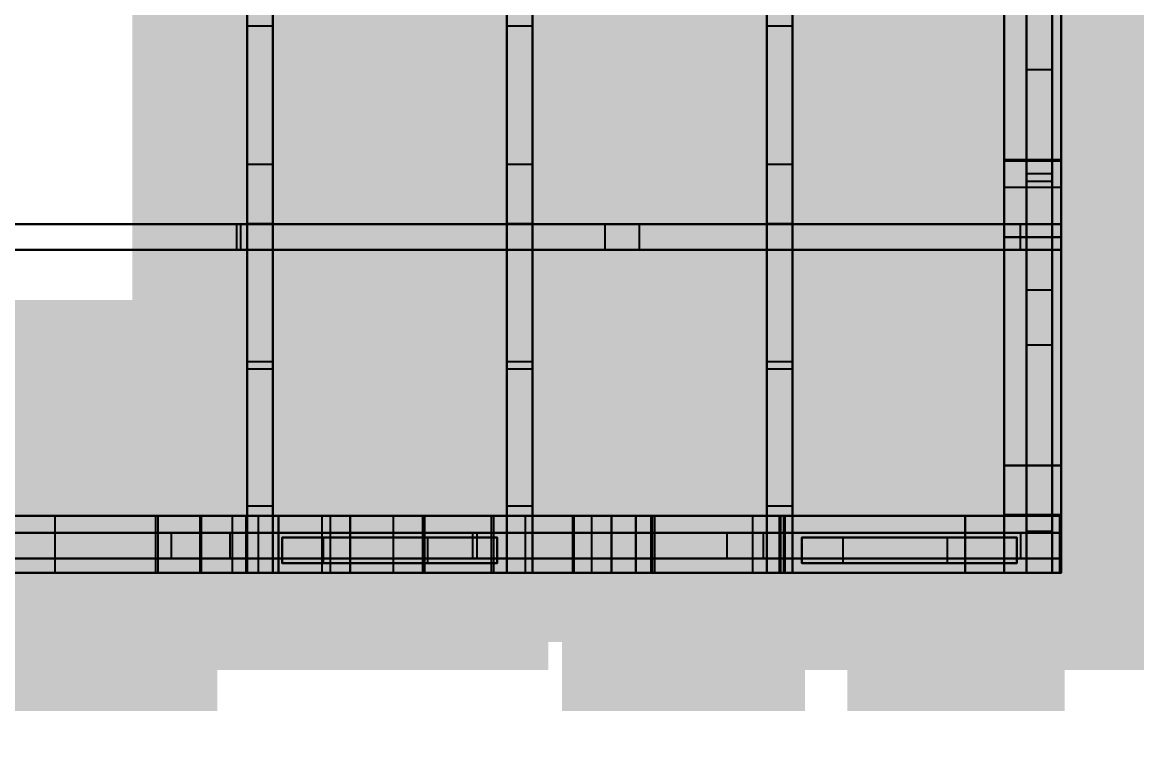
# Model space of a CAD drawing. Header units: inches. Extents: x -252 to 449, y -12 to 800.
# Drawn here: x -64 to 4.7, y -10.2 to 33.9 of the extents above; entities that cross this region are included whole.
import ezdxf

# ---------------------------------------------------------------- set-up
doc = ezdxf.new("R2010")
doc.units = ezdxf.units.IN
doc.header["$MEASUREMENT"] = 0
for name, color, linetype in [('FT2', 8, 'CONTINUOUS'), ('n3', 9, 'CONTINUOUS'), ('RT2', 7, 'CONTINUOUS'), ('W1', 5, 'CONTINUOUS'), ('W2', 5, 'CONTINUOUS')]:
    doc.layers.add(name, color=color, linetype=linetype)

msp = doc.modelspace()

# ---------------------------------------------------------------- linework, layer by layer
at = {"layer": 'FT2'}
for points in [[(-50.13, 65.07, 121.97), (-50.13, 0, 121.97), (-48.55, 0, 121.97), (-48.55, 65.07, 121.97)], [(-50.13, 65.07, 121.97), (-50.13, 65.07, 119.92), (-50.13, 0, 119.92), (-50.13, 0, 121.97)], [(-48.55, 65.07, 108), (-48.55, 0, 108), (-50.13, 0, 108), (-50.13, 65.07, 108)], [(-50.13, 65.07, 108), (-50.13, 0, 108), (-50.13, 0, 110.05), (-50.13, 65.07, 110.05)], [(-48.55, 65.07, 121.97), (-48.55, 0, 121.97), (-48.55, 0, 119.92), (-48.55, 65.07, 119.92)], [(-48.55, 65.07, 108), (-48.55, 65.07, 110.05), (-48.55, 0, 110.05), (-48.55, 0, 108)], [(-34.13, 65.07, 121.97), (-34.13, 0, 121.97), (-32.55, 0, 121.97), (-32.55, 65.07, 121.97)], [(-34.13, 65.07, 121.97), (-34.13, 65.07, 119.92), (-34.13, 0, 119.92), (-34.13, 0, 121.97)], [(-32.55, 65.07, 108), (-32.55, 0, 108), (-34.13, 0, 108), (-34.13, 65.07, 108)], [(-34.13, 65.07, 108), (-34.13, 0, 108), (-34.13, 0, 110.05), (-34.13, 65.07, 110.05)], [(-32.55, 65.07, 121.97), (-32.55, 0, 121.97), (-32.55, 0, 119.92), (-32.55, 65.07, 119.92)], [(-32.55, 65.07, 108), (-32.55, 65.07, 110.05), (-32.55, 0, 110.05), (-32.55, 0, 108)], [(-18.13, 65.07, 121.97), (-18.13, 0, 121.97), (-16.55, 0, 121.97), (-16.55, 65.07, 121.97)], [(-18.13, 65.07, 121.97), (-18.13, 65.07, 119.92), (-18.13, 0, 119.92), (-18.13, 0, 121.97)], [(-16.55, 65.07, 108), (-16.55, 0, 108), (-18.13, 0, 108), (-18.13, 65.07, 108)], [(-18.13, 65.07, 108), (-18.13, 0, 108), (-18.13, 0, 110.05), (-18.13, 65.07, 110.05)], [(-16.55, 65.07, 121.97), (-16.55, 0, 121.97), (-16.55, 0, 119.92), (-16.55, 65.07, 119.92)], [(-16.55, 65.07, 108), (-16.55, 65.07, 110.05), (-16.55, 0, 110.05), (-16.55, 0, 108)], [(-2.13, 65.07, 121.97), (-2.13, 0, 121.97), (-0.55, 0, 121.97), (-0.55, 65.07, 121.97)], [(-2.13, 65.07, 121.97), (-2.13, 65.07, 119.92), (-2.13, 0, 119.92), (-2.13, 0, 121.97)], [(-0.55, 65.07, 108), (-0.55, 0, 108), (-2.13, 0, 108), (-2.13, 65.07, 108)], [(-2.13, 65.07, 108), (-2.13, 0, 108), (-2.13, 0, 110.05), (-2.13, 65.07, 110.05)], [(-0.55, 65.07, 121.97), (-0.55, 0, 121.97), (-0.55, 0, 119.92), (-0.55, 65.07, 119.92)], [(-0.55, 65.07, 108), (-0.55, 65.07, 110.05), (-0.55, 0, 110.05), (-0.55, 0, 108)], [(-2.13, 41.33, 109.05), (-2.13, 39.49, 108.14), (-2.13, 33.11, 121.06), (-2.13, 34.94, 121.97)], [(-0.55, 41.33, 109.05), (-0.55, 34.94, 121.97), (-0.55, 33.11, 121.06), (-0.55, 39.49, 108.14)], [(-50.13, 33.64, 109.28), (-50.13, 25.15, 121.97), (-48.55, 25.15, 121.97), (-48.55, 33.64, 109.28)], [(-50.13, 33.64, 109.28), (-50.13, 31.94, 108.14), (-50.13, 23.45, 120.83), (-50.13, 25.15, 121.97)], [(-48.55, 33.64, 109.28), (-48.55, 25.15, 121.97), (-48.55, 23.45, 120.83), (-48.55, 31.94, 108.14)], [(-34.13, 33.64, 109.28), (-34.13, 25.15, 121.97), (-32.55, 25.15, 121.97), (-32.55, 33.64, 109.28)], [(-34.13, 33.64, 109.28), (-34.13, 31.94, 108.14), (-34.13, 23.45, 120.83), (-34.13, 25.15, 121.97)], [(-32.55, 33.64, 109.28), (-32.55, 25.15, 121.97), (-32.55, 23.45, 120.83), (-32.55, 31.94, 108.14)], [(-18.13, 33.64, 109.28), (-18.13, 25.15, 121.97), (-16.55, 25.15, 121.97), (-16.55, 33.64, 109.28)], [(-18.13, 33.64, 109.28), (-18.13, 31.94, 108.14), (-18.13, 23.45, 120.83), (-18.13, 25.15, 121.97)], [(-16.55, 33.64, 109.28), (-16.55, 25.15, 121.97), (-16.55, 23.45, 120.83), (-16.55, 31.94, 108.14)], [(-2.13, 30.95, 121.97), (-2.13, 32.78, 121.06), (-2.13, 26.41, 108.14), (-2.13, 24.57, 109.04)], [(-0.55, 30.95, 121.97), (-0.55, 24.57, 109.04), (-0.55, 26.41, 108.14), (-0.55, 32.78, 121.06)], [(-2.13, 30.95, 121.97), (-2.13, 24.57, 109.04), (-0.55, 24.57, 109.04), (-0.55, 30.95, 121.97)], [(-2.13, 24.09, 109.07), (-2.13, 17.42, 121.97), (-0.55, 17.42, 121.97), (-0.55, 24.09, 109.07)], [(-2.13, 24.09, 109.07), (-2.13, 22.27, 108.13), (-2.13, 15.6, 121.03), (-2.13, 17.42, 121.97)], [(-0.55, 24.09, 109.07), (-0.55, 17.42, 121.97), (-0.55, 15.6, 121.03), (-0.55, 22.27, 108.13)], [(-50.13, 21.48, 121.97), (-50.13, 23.18, 120.83), (-50.13, 14.71, 108.14), (-50.13, 13.01, 109.28)], [(-48.55, 21.48, 121.97), (-48.55, 13.01, 109.28), (-48.55, 14.71, 108.14), (-48.55, 23.18, 120.83)], [(-34.13, 21.48, 121.97), (-34.13, 23.18, 120.83), (-34.13, 14.71, 108.14), (-34.13, 13.01, 109.28)], [(-32.55, 21.48, 121.97), (-32.55, 13.01, 109.28), (-32.55, 14.71, 108.14), (-32.55, 23.18, 120.83)], [(-18.13, 21.48, 121.97), (-18.13, 23.18, 120.83), (-18.13, 14.71, 108.14), (-18.13, 13.01, 109.28)], [(-16.55, 21.48, 121.97), (-16.55, 13.01, 109.28), (-16.55, 14.71, 108.14), (-16.55, 23.18, 120.83)], [(-50.13, 21.48, 121.97), (-50.13, 13.01, 109.28), (-48.55, 13.01, 109.28), (-48.55, 21.48, 121.97)], [(-34.13, 21.48, 121.97), (-34.13, 13.01, 109.28), (-32.55, 13.01, 109.28), (-32.55, 21.48, 121.97)], [(-18.13, 21.48, 121.97), (-18.13, 13.01, 109.28), (-16.55, 13.01, 109.28), (-16.55, 21.48, 121.97)], [(-2.13, 14.02, 121.97), (-2.13, 15.52, 120.58), (-2.13, 4.07, 108.12), (-2.13, 2.56, 109.51)], [(-0.55, 14.02, 121.97), (-0.55, 2.56, 109.51), (-0.55, 4.07, 108.12), (-0.55, 15.52, 120.58)], [(-2.13, 14.02, 121.97), (-2.13, 2.56, 109.51), (-0.55, 2.56, 109.51), (-0.55, 14.02, 121.97)], [(-50.13, 12.53, 109.27), (-50.13, 4.12, 121.97), (-48.55, 4.12, 121.97), (-48.55, 12.53, 109.27)], [(-50.13, 12.53, 109.27), (-50.13, 10.82, 108.14), (-50.13, 2.41, 120.84), (-50.13, 4.12, 121.97)], [(-48.55, 12.53, 109.27), (-48.55, 4.12, 121.97), (-48.55, 2.41, 120.84), (-48.55, 10.82, 108.14)], [(-34.13, 12.53, 109.27), (-34.13, 4.12, 121.97), (-32.55, 4.12, 121.97), (-32.55, 12.53, 109.27)], [(-34.13, 12.53, 109.27), (-34.13, 10.82, 108.14), (-34.13, 2.41, 120.84), (-34.13, 4.12, 121.97)], [(-32.55, 12.53, 109.27), (-32.55, 4.12, 121.97), (-32.55, 2.41, 120.84), (-32.55, 10.82, 108.14)], [(-18.13, 12.53, 109.27), (-18.13, 4.12, 121.97), (-16.55, 4.12, 121.97), (-16.55, 12.53, 109.27)], [(-18.13, 12.53, 109.27), (-18.13, 10.82, 108.14), (-18.13, 2.41, 120.84), (-18.13, 4.12, 121.97)], [(-16.55, 12.53, 109.27), (-16.55, 4.12, 121.97), (-16.55, 2.41, 120.84), (-16.55, 10.82, 108.14)], [(-34.72, 2.17, 121.97), (-47.96, 2.17, 121.97), (-47.96, 0.59, 121.97), (-34.72, 0.59, 121.97)], [(-34.72, 2.17, 121.97), (-34.72, 2.17, 119.92), (-47.96, 2.17, 119.92), (-47.96, 2.17, 121.97)], [(-34.72, 0.59, 108), (-47.96, 0.59, 108), (-47.96, 2.17, 108), (-34.72, 2.17, 108)], [(-34.72, 2.17, 108), (-47.96, 2.17, 108), (-47.96, 2.17, 110.05), (-34.72, 2.17, 110.05)], [(-47.96, 0.59, 108.04), (-47.96, 0.59, 121.93), (-47.96, 2.17, 121.93), (-47.96, 2.17, 108.04)], [(-47.96, 2.17, 108.04), (-47.96, 2.17, 121.93), (-45.91, 2.17, 121.93), (-45.91, 2.17, 108.04)], [(-38.99, 2.17, 121.97), (-45.44, 2.17, 109.06), (-45.44, 0.59, 109.06), (-38.99, 0.59, 121.97)], [(-38.99, 2.17, 121.97), (-37.16, 2.17, 121.05), (-43.61, 2.17, 108.14), (-45.44, 2.17, 109.06)], [(-34.72, 2.17, 108.04), (-36.76, 2.17, 108.04), (-36.76, 2.17, 121.93), (-34.72, 2.17, 121.93)], [(-34.72, 2.17, 108.04), (-34.72, 2.17, 121.93), (-34.72, 0.59, 121.93), (-34.72, 0.59, 108.04)], [(-2.72, 2.17, 121.97), (-15.96, 2.17, 121.97), (-15.96, 0.59, 121.97), (-2.72, 0.59, 121.97)], [(-2.72, 2.17, 121.97), (-2.72, 2.17, 119.92), (-15.96, 2.17, 119.92), (-15.96, 2.17, 121.97)], [(-2.72, 0.59, 108), (-15.96, 0.59, 108), (-15.96, 2.17, 108), (-2.72, 2.17, 108)], [(-2.72, 2.17, 108), (-15.96, 2.17, 108), (-15.96, 2.17, 110.05), (-2.72, 2.17, 110.05)], [(-15.96, 0.59, 108.04), (-15.96, 0.59, 121.93), (-15.96, 2.17, 121.93), (-15.96, 2.17, 108.04)], [(-15.96, 2.17, 108.04), (-15.96, 2.17, 121.93), (-13.91, 2.17, 121.93), (-13.91, 2.17, 108.04)], [(-6.99, 2.17, 121.97), (-13.44, 2.17, 109.06), (-13.44, 0.59, 109.06), (-6.99, 0.59, 121.97)], [(-6.99, 2.17, 121.97), (-5.16, 2.17, 121.05), (-11.61, 2.17, 108.14), (-13.44, 2.17, 109.06)], [(-2.72, 2.17, 108.04), (-4.76, 2.17, 108.04), (-4.76, 2.17, 121.93), (-2.72, 2.17, 121.93)], [(-2.72, 2.17, 108.04), (-2.72, 2.17, 121.93), (-2.72, 0.59, 121.93), (-2.72, 0.59, 108.04)], [(-50.13, 0, 108.04), (-50.13, 0, 121.93), (-50.13, 2.05, 121.93), (-50.13, 2.05, 108.04)], [(-48.55, 0, 108.04), (-48.55, 2.05, 108.04), (-48.55, 2.05, 121.93), (-48.55, 0, 121.93)], [(-34.13, 0, 108.04), (-34.13, 0, 121.93), (-34.13, 2.05, 121.93), (-34.13, 2.05, 108.04)], [(-32.55, 0, 108.04), (-32.55, 2.05, 108.04), (-32.55, 2.05, 121.93), (-32.55, 0, 121.93)], [(-18.13, 0, 108.04), (-18.13, 0, 121.93), (-18.13, 2.05, 121.93), (-18.13, 2.05, 108.04)], [(-16.55, 0, 108.04), (-16.55, 2.05, 108.04), (-16.55, 2.05, 121.93), (-16.55, 0, 121.93)], [(-2.13, 0, 108.04), (-2.13, 0, 121.93), (-2.13, 2.05, 121.93), (-2.13, 2.05, 108.04)], [(-0.55, 0, 108.04), (-0.55, 2.05, 108.04), (-0.55, 2.05, 121.93), (-0.55, 0, 121.93)], [(-48.55, 0, 108.04), (-48.55, 0, 121.93), (-50.13, 0, 121.93), (-50.13, 0, 108.04)], [(-34.72, 0.59, 121.97), (-47.96, 0.59, 121.97), (-47.96, 0.59, 119.92), (-34.72, 0.59, 119.92)], [(-34.72, 0.59, 108), (-34.72, 0.59, 110.05), (-47.96, 0.59, 110.05), (-47.96, 0.59, 108)], [(-47.96, 0.59, 108.04), (-45.91, 0.59, 108.04), (-45.91, 0.59, 121.93), (-47.96, 0.59, 121.93)], [(-38.99, 0.59, 121.97), (-45.44, 0.59, 109.06), (-43.61, 0.59, 108.14), (-37.16, 0.59, 121.05)], [(-34.72, 0.59, 108.04), (-34.72, 0.59, 121.93), (-36.76, 0.59, 121.93), (-36.76, 0.59, 108.04)], [(-32.55, 0, 108.04), (-32.55, 0, 121.93), (-34.13, 0, 121.93), (-34.13, 0, 108.04)], [(-16.55, 0, 108.04), (-16.55, 0, 121.93), (-18.13, 0, 121.93), (-18.13, 0, 108.04)], [(-2.72, 0.59, 121.97), (-15.96, 0.59, 121.97), (-15.96, 0.59, 119.92), (-2.72, 0.59, 119.92)], [(-2.72, 0.59, 108), (-2.72, 0.59, 110.05), (-15.96, 0.59, 110.05), (-15.96, 0.59, 108)], [(-15.96, 0.59, 108.04), (-13.91, 0.59, 108.04), (-13.91, 0.59, 121.93), (-15.96, 0.59, 121.93)], [(-6.99, 0.59, 121.97), (-13.44, 0.59, 109.06), (-11.61, 0.59, 108.14), (-5.16, 0.59, 121.05)], [(-2.72, 0.59, 108.04), (-2.72, 0.59, 121.93), (-4.76, 0.59, 121.93), (-4.76, 0.59, 108.04)], [(-0.55, 0, 108.04), (-0.55, 0, 121.93), (-2.13, 0, 121.93), (-2.13, 0, 108.04)]]:
    msp.add_3dface(points, dxfattribs=at)
at = {"layer": 'n3'}
for points in [[(-252.01, 3.5, 102.09), (0, 3.5, 102.09), (0, 0, 102.09), (-252.01, 0, 102.09)], [(-252.01, 3.5, 103.54), (0, 3.5, 103.54), (0, 3.5, 102.09), (-252.01, 3.5, 102.09)], [(0, 3.5, 107.99), (-252.01, 3.5, 107.99), (-252.01, 0, 107.99), (0, 0, 107.99)], [(0, 3.5, 106.54), (-252.01, 3.5, 106.54), (-252.01, 3.5, 107.99), (0, 3.5, 107.99)], [(-5.91, 3.5), (-0.08, 3.5), (-0.08, 0), (-5.91, 0)], [(-5.91, 3.5, 1.46), (-0.08, 3.5, 1.46), (-0.08, 3.5), (-5.91, 3.5)], [(-0.08, 3.5, 102.09), (-5.91, 3.5, 102.09), (-5.91, 0, 102.09), (-0.08, 0, 102.09)], [(-0.08, 3.5, 100.63), (-5.91, 3.5, 100.63), (-5.91, 3.5, 102.09), (-0.08, 3.5, 102.09)], [(-5.91, 3.5, 102.09), (-5.91, 3.5), (-5.91, 0), (-5.91, 0, 102.09)], [(-4.45, 3.5, 102.09), (-4.45, 3.5), (-5.91, 3.5), (-5.91, 3.5, 102.09)], [(-1.54, 3.5), (-1.54, 3.5, 102.09), (-0.08, 3.5, 102.09), (-0.08, 3.5)], [(-1.46, 3.5, 102.09), (-1.46, 3.5, 107.99), (0, 3.5, 107.99), (0, 3.5, 102.09)], [(-0.08, 3.5), (-0.08, 3.5, 102.09), (-0.08, 0, 102.09), (-0.08, 0)], [(0, 3.5, 102.09), (0, 3.5, 107.99), (0, 0, 107.99), (0, 0, 102.09)], [(0, 0, 103.54), (-252.01, 0, 103.54), (-252.01, 0, 102.09), (0, 0, 102.09)], [(-252.01, 0, 106.54), (0, 0, 106.54), (0, 0, 107.99), (-252.01, 0, 107.99)], [(-0.08, 0, 1.46), (-5.91, 0, 1.46), (-5.91, 0), (-0.08, 0)], [(-5.91, 0, 100.63), (-0.08, 0, 100.63), (-0.08, 0, 102.09), (-5.91, 0, 102.09)], [(-4.45, 0), (-4.45, 0, 102.09), (-5.91, 0, 102.09), (-5.91, 0)], [(-1.54, 0, 102.09), (-1.54, 0), (-0.08, 0), (-0.08, 0, 102.09)], [(-1.46, 0, 107.99), (-1.46, 0, 102.09), (0, 0, 102.09), (0, 0, 107.99)]]:
    msp.add_3dface(points, dxfattribs=at)
at = {"layer": 'RT2'}
for points in [[(0, 19.87, 229.96), (-252, 19.87, 229.96), (-252, 21.45, 229.96), (0, 21.45, 229.96)], [(0, 21.45, 229.96), (-252, 21.45, 229.96), (-252, 21.45, 232.01), (0, 21.45, 232.01)], [(0, 21.45, 234.96), (-1.17, 21.45, 233.28), (-127.17, 21.45, 321.51), (-126, 21.45, 323.19)], [(0, 21.45, 234.96), (-126, 21.45, 323.19), (-126, 19.87, 323.19), (0, 19.87, 234.96)], [(-50.75, 21.45, 230.73), (-52.65, 21.45, 229.97), (-74.92, 21.45, 285.33), (-73.02, 21.45, 286.09)], [(-50.75, 21.45, 230.73), (-73.02, 21.45, 286.09), (-73.02, 19.87, 286.09), (-50.75, 19.87, 230.73)], [(-28.07, 21.45, 254.61), (-50.54, 21.45, 231.39), (-50.54, 19.87, 231.39), (-28.07, 19.87, 254.61)], [(-28.07, 21.45, 254.61), (-26.59, 21.45, 253.19), (-49.07, 21.45, 229.96), (-50.54, 21.45, 231.39)], [(-2.5, 21.45, 231.46), (-3.89, 21.45, 229.96), (-27.38, 21.45, 251.66), (-25.99, 21.45, 253.16)], [(-2.5, 21.45, 231.46), (-25.99, 21.45, 253.16), (-25.99, 19.87, 253.16), (-2.5, 19.87, 231.46)], [(0, 21.45, 230), (-2.05, 21.45, 230), (-2.05, 21.45, 234.96), (0, 21.45, 234.96)], [(0, 21.45, 230), (0, 21.45, 234.96), (0, 19.87, 234.96), (0, 19.87, 230)], [(0, 19.87, 229.96), (0, 19.87, 232.01), (-252, 19.87, 232.01), (-252, 19.87, 229.96)], [(0, 19.87, 234.96), (-126, 19.87, 323.19), (-127.17, 19.87, 321.51), (-1.17, 19.87, 233.28)], [(-50.75, 19.87, 230.73), (-73.02, 19.87, 286.09), (-74.92, 19.87, 285.33), (-52.65, 19.87, 229.97)], [(-28.07, 19.87, 254.61), (-50.54, 19.87, 231.39), (-49.07, 19.87, 229.96), (-26.59, 19.87, 253.19)], [(-2.5, 19.87, 231.46), (-25.99, 19.87, 253.16), (-27.38, 19.87, 251.66), (-3.89, 19.87, 229.96)], [(0, 19.87, 230), (0, 19.87, 234.96), (-2.05, 19.87, 234.96), (-2.05, 19.87, 230)], [(0, 0.89, 229.96), (-252, 0.89, 229.96), (-252, 2.46, 229.96), (0, 2.46, 229.96)], [(0, 2.46, 229.96), (-252, 2.46, 229.96), (-252, 2.46, 232.01), (0, 2.46, 232.01)], [(0, 2.46, 234.96), (-1.17, 2.46, 233.28), (-127.17, 2.46, 321.51), (-126, 2.46, 323.19)], [(0, 2.46, 234.96), (-126, 2.46, 323.19), (-126, 0.89, 323.19), (0, 0.89, 234.96)], [(-54.79, 2.46, 272.72), (-70.95, 2.46, 230.7), (-70.95, 0.89, 230.7), (-54.79, 0.89, 272.72)], [(-54.79, 2.46, 272.72), (-52.88, 2.46, 271.98), (-69.04, 2.46, 229.96), (-70.95, 2.46, 230.7)], [(-36.23, 2.46, 230.69), (-38.15, 2.46, 229.97), (-53.1, 2.46, 270.08), (-51.18, 2.46, 270.8)], [(-36.23, 2.46, 230.69), (-51.18, 2.46, 270.8), (-51.18, 0.89, 270.8), (-36.23, 0.89, 230.69)], [(-20.57, 2.46, 249.36), (-35.99, 2.46, 231.29), (-35.99, 0.89, 231.29), (-20.57, 0.89, 249.36)], [(-20.57, 2.46, 249.36), (-19.01, 2.46, 248.03), (-34.43, 2.46, 229.96), (-35.99, 2.46, 231.29)], [(-2.49, 2.46, 231.38), (-3.97, 2.46, 229.96), (-19.81, 2.46, 246.38), (-18.34, 2.46, 247.8)], [(-2.49, 2.46, 231.38), (-18.34, 2.46, 247.8), (-18.34, 0.89, 247.8), (-2.49, 0.89, 231.38)], [(0, 2.46, 230), (-2.05, 2.46, 230), (-2.05, 2.46, 234.96), (0, 2.46, 234.96)], [(0, 2.46, 230), (0, 2.46, 234.96), (0, 0.89, 234.96), (0, 0.89, 230)], [(0, 0.89, 229.96), (0, 0.89, 232.01), (-252, 0.89, 232.01), (-252, 0.89, 229.96)], [(0, 0.89, 234.96), (-126, 0.89, 323.19), (-127.17, 0.89, 321.51), (-1.17, 0.89, 233.28)], [(-54.79, 0.89, 272.72), (-70.95, 0.89, 230.7), (-69.04, 0.89, 229.96), (-52.88, 0.89, 271.98)], [(-36.23, 0.89, 230.69), (-51.18, 0.89, 270.8), (-53.1, 0.89, 270.08), (-38.15, 0.89, 229.97)], [(-20.57, 0.89, 249.36), (-35.99, 0.89, 231.29), (-34.43, 0.89, 229.96), (-19.01, 0.89, 248.03)], [(-2.49, 0.89, 231.38), (-18.34, 0.89, 247.8), (-19.81, 0.89, 246.38), (-3.97, 0.89, 229.96)], [(0, 0.89, 230), (0, 0.89, 234.96), (-2.05, 0.89, 234.96), (-2.05, 0.89, 230)]]:
    msp.add_3dface(points, dxfattribs=at)
at = {"layer": 'W1'}
for points in [[(0, 69.03), (0, 3.58), (-3.5, 3.58), (-3.5, 69.03)], [(-3.5, 3.58, 1.46), (-3.5, 69.03, 1.46), (-3.5, 69.03), (-3.5, 3.58)], [(0, 3.58, 108), (0, 69.03, 108), (-3.5, 69.03, 108), (-3.5, 3.58, 108)], [(-3.5, 69.03, 106.54), (-3.5, 3.58, 106.54), (-3.5, 3.58, 108), (-3.5, 69.03, 108)], [(0, 69.03, 1.46), (0, 3.58, 1.46), (0, 3.58), (0, 69.03)], [(0, 3.58, 106.54), (0, 69.03, 106.54), (0, 69.03, 108), (0, 3.58, 108)], [(0, 25.42, 48.74), (0, 47.19, 48.74), (-3.5, 47.19, 48.74), (-3.5, 25.42, 48.74)], [(-3.5, 47.19, 47.28), (-3.5, 25.42, 47.28), (-3.5, 25.42, 48.74), (-3.5, 47.19, 48.74)], [(0, 25.42, 96.81), (0, 47.19, 96.81), (-3.5, 47.19, 96.81), (-3.5, 25.42, 96.81)], [(-3.5, 47.19, 95.35), (-3.5, 25.42, 95.35), (-3.5, 25.42, 96.81), (-3.5, 47.19, 96.81)], [(0, 25.42, 47.28), (0, 47.19, 47.28), (0, 47.19, 48.74), (0, 25.42, 48.74)], [(0, 25.42, 95.35), (0, 47.19, 95.35), (0, 47.19, 96.81), (0, 25.42, 96.81)], [(-3.5, 26.87, 108), (-3.5, 26.87), (-3.5, 25.42), (-3.5, 25.42, 108)], [(0, 26.87), (0, 26.87, 108), (0, 25.42, 108), (0, 25.42)], [(0, 25.42), (0, 25.42, 108), (-3.5, 25.42, 108), (-3.5, 25.42)], [(0, 25.35, 108), (0, 25.35), (-3.5, 25.35), (-3.5, 25.35, 108)], [(-3.5, 23.9), (-3.5, 23.9, 108), (-3.5, 25.35, 108), (-3.5, 25.35)], [(0, 3.58, 48.74), (0, 25.35, 48.74), (-3.5, 25.35, 48.74), (-3.5, 3.58, 48.74)], [(-3.5, 25.35, 47.28), (-3.5, 3.58, 47.28), (-3.5, 3.58, 48.74), (-3.5, 25.35, 48.74)], [(0, 25.35, 48.8), (0, 3.58, 48.8), (-3.5, 3.58, 48.8), (-3.5, 25.35, 48.8)], [(-3.5, 3.58, 50.26), (-3.5, 25.35, 50.26), (-3.5, 25.35, 48.8), (-3.5, 3.58, 48.8)], [(0, 3.58, 96.81), (0, 25.35, 96.81), (-3.5, 25.35, 96.81), (-3.5, 3.58, 96.81)], [(-3.5, 25.35, 95.35), (-3.5, 3.58, 95.35), (-3.5, 3.58, 96.81), (-3.5, 25.35, 96.81)], [(0, 25.35, 96.87), (0, 3.58, 96.87), (-3.5, 3.58, 96.87), (-3.5, 25.35, 96.87)], [(-3.5, 3.58, 98.33), (-3.5, 25.35, 98.33), (-3.5, 25.35, 96.87), (-3.5, 3.58, 96.87)], [(0, 3.58, 72.36), (0, 25.35, 72.36), (-3.5, 25.35, 72.36), (-3.5, 3.58, 72.36)], [(-3.5, 25.35, 70.91), (-3.5, 3.58, 70.91), (-3.5, 3.58, 72.36), (-3.5, 25.35, 72.36)], [(0, 3.58, 25.12), (0, 25.35, 25.12), (-3.5, 25.35, 25.12), (-3.5, 3.58, 25.12)], [(-3.5, 25.35, 23.66), (-3.5, 3.58, 23.66), (-3.5, 3.58, 25.12), (-3.5, 25.35, 25.12)], [(0, 6.61, 96.81), (0, 25.35, 73.25), (-3.5, 25.35, 73.25), (-3.5, 6.61, 96.81)], [(-3.5, 24.21, 72.34), (-3.5, 5.47, 95.9), (-3.5, 6.61, 96.81), (-3.5, 25.35, 73.25)], [(0, 6.61, 48.74), (0, 25.35, 26.02), (-3.5, 25.35, 26.02), (-3.5, 6.61, 48.74)], [(-3.5, 24.23, 25.1), (-3.5, 5.49, 47.81), (-3.5, 6.61, 48.74), (-3.5, 25.35, 26.02)], [(0, 23.9, 108), (0, 23.9), (0, 25.35), (0, 25.35, 108)], [(0, 3.58, 47.28), (0, 25.35, 47.28), (0, 25.35, 48.74), (0, 3.58, 48.74)], [(0, 25.35, 50.26), (0, 3.58, 50.26), (0, 3.58, 48.8), (0, 25.35, 48.8)], [(0, 3.58, 95.35), (0, 25.35, 95.35), (0, 25.35, 96.81), (0, 3.58, 96.81)], [(0, 25.35, 98.33), (0, 3.58, 98.33), (0, 3.58, 96.87), (0, 25.35, 96.87)], [(0, 3.58, 70.91), (0, 25.35, 70.91), (0, 25.35, 72.36), (0, 3.58, 72.36)], [(0, 3.58, 23.66), (0, 25.35, 23.66), (0, 25.35, 25.12), (0, 3.58, 25.12)], [(0, 5.47, 95.9), (0, 24.21, 72.34), (0, 25.35, 73.25), (0, 6.61, 96.81)], [(0, 5.49, 47.81), (0, 24.23, 25.1), (0, 25.35, 26.02), (0, 6.61, 48.74)], [(0, 23.74, 108), (0, 6.61, 96.87), (-3.5, 6.61, 96.87), (-3.5, 23.74, 108)], [(-3.5, 5.82, 98.1), (-3.5, 22.94, 109.22), (-3.5, 23.74, 108), (-3.5, 6.61, 96.87)], [(0, 23.74, 72.36), (0, 6.61, 48.8), (-3.5, 6.61, 48.8), (-3.5, 23.74, 72.36)], [(-3.5, 5.43, 49.66), (-3.5, 22.56, 73.22), (-3.5, 23.74, 72.36), (-3.5, 6.61, 48.8)], [(0, 23.74, 25.12), (0, 6.61), (-3.5, 6.61), (-3.5, 23.74, 25.12)], [(-3.5, 5.41, 0.82), (-3.5, 22.53, 25.94), (-3.5, 23.74, 25.12), (-3.5, 6.61)], [(0, 22.94, 109.22), (0, 5.82, 98.1), (0, 6.61, 96.87), (0, 23.74, 108)], [(0, 22.56, 73.22), (0, 5.43, 49.66), (0, 6.61, 48.8), (0, 23.74, 72.36)], [(0, 22.53, 25.94), (0, 5.41, 0.82), (0, 6.61), (0, 23.74, 25.12)], [(-3.5, 5.04, 108), (-3.5, 5.04), (-3.5, 3.58), (-3.5, 3.58, 108)], [(0, 5.04), (0, 5.04, 108), (0, 3.58, 108), (0, 3.58)], [(-226.77, 3.5), (-25.24, 3.5), (-25.24, 0), (-226.77, 0)], [(-226.77, 3.5, 1.46), (-25.24, 3.5, 1.46), (-25.24, 3.5), (-226.77, 3.5)], [(-25.24, 3.5, 102.09), (-226.77, 3.5, 102.09), (-226.77, 0, 102.09), (-25.24, 0, 102.09)], [(-25.24, 3.5, 100.63), (-226.77, 3.5, 100.63), (-226.77, 3.5, 102.09), (-25.24, 3.5, 102.09)], [(-222.01, 3.5, 84), (-30.01, 3.5, 84), (-30.01, 0, 84), (-222.01, 0, 84)], [(-222.01, 3.5, 85.46), (-30.01, 3.5, 85.46), (-30.01, 3.5, 84), (-222.01, 3.5, 84)], [(-30.07, 3.5, 95.81), (-221.94, 3.5, 95.81), (-221.94, 0, 95.81), (-30.07, 0, 95.81)], [(-30.07, 3.5, 94.35), (-221.94, 3.5, 94.35), (-221.94, 3.5, 95.81), (-30.07, 3.5, 95.81)], [(-221.94, 3.5, 95.87), (-30.07, 3.5, 95.87), (-30.07, 0, 95.87), (-221.94, 0, 95.87)], [(-221.94, 3.5, 97.33), (-30.07, 3.5, 97.33), (-30.07, 3.5, 95.87), (-221.94, 3.5, 95.87)], [(-63.18, 3.5, 102.09), (-63.18, 3.5, 95.87), (-64.64, 3.5, 95.87), (-64.64, 3.5, 102.09)], [(-57.04, 3.5, 83.32), (-63.25, 3.5, 95.13), (-61.96, 3.5, 95.81), (-55.75, 3.5, 84)], [(-55.75, 3.5, 84), (-61.96, 3.5, 95.81), (-61.96, 0, 95.81), (-55.75, 0, 84)], [(-49.42, 3.5, 95.81), (-55.63, 3.5, 84), (-55.63, 0, 84), (-49.42, 0, 95.81)], [(-48.13, 3.5, 95.13), (-54.34, 3.5, 83.32), (-55.63, 3.5, 84), (-49.42, 3.5, 95.81)], [(-48.2, 3.5, 102.09), (-48.2, 3.5, 95.87), (-48.2, 0, 95.87), (-48.2, 0, 102.09)], [(-46.75, 3.5, 102.09), (-46.75, 3.5, 95.87), (-48.2, 3.5, 95.87), (-48.2, 3.5, 102.09)], [(-40.6, 3.5, 83.32), (-46.81, 3.5, 95.13), (-45.52, 3.5, 95.81), (-39.31, 3.5, 84)], [(-39.31, 3.5, 84), (-45.52, 3.5, 95.81), (-45.52, 0, 95.81), (-39.31, 0, 84)], [(-32.98, 3.5, 95.81), (-39.2, 3.5, 84), (-39.2, 0, 84), (-32.98, 0, 95.81)], [(-31.69, 3.5, 95.13), (-37.91, 3.5, 83.32), (-39.2, 3.5, 84), (-32.98, 3.5, 95.81)], [(-31.53, 3.5, 84), (-31.53, 3.5, 102.09), (-30.07, 3.5, 102.09), (-30.07, 3.5, 84)], [(-30.07, 3.5, 84), (-30.07, 3.5, 102.09), (-30.07, 0, 102.09), (-30.07, 0, 84)], [(-30.01, 3.5, 102.09), (-30.01, 3.5), (-30.01, 0), (-30.01, 0, 102.09)], [(-28.55, 3.5, 102.09), (-28.55, 3.5), (-30.01, 3.5), (-30.01, 3.5, 102.09)], [(-25.24, 3.5, 48.74), (-30.01, 3.5, 48.74), (-30.01, 0, 48.74), (-25.24, 0, 48.74)], [(-25.24, 3.5, 47.28), (-30.01, 3.5, 47.28), (-30.01, 3.5, 48.74), (-25.24, 3.5, 48.74)], [(-30.01, 3.5, 84), (-25.24, 3.5, 84), (-25.24, 0, 84), (-30.01, 0, 84)], [(-30.01, 3.5, 85.46), (-25.24, 3.5, 85.46), (-25.24, 3.5, 84), (-30.01, 3.5, 84)], [(-26.7, 3.5), (-26.7, 3.5, 102.09), (-25.24, 3.5, 102.09), (-25.24, 3.5)], [(-25.24, 3.5), (-25.24, 3.5, 102.09), (-25.24, 0, 102.09), (-25.24, 0)], [(-25.18, 3.5), (-5.91, 3.5), (-5.91, 0), (-25.18, 0)], [(-25.18, 3.5, 1.46), (-5.91, 3.5, 1.46), (-5.91, 3.5), (-25.18, 3.5)], [(-5.91, 3.5, 102.09), (-25.18, 3.5, 102.09), (-25.18, 0, 102.09), (-5.91, 0, 102.09)], [(-5.91, 3.5, 100.63), (-25.18, 3.5, 100.63), (-25.18, 3.5, 102.09), (-5.91, 3.5, 102.09)], [(-25.18, 3.5, 102.09), (-25.18, 3.5), (-25.18, 0), (-25.18, 0, 102.09)], [(-23.72, 3.5, 102.09), (-23.72, 3.5), (-25.18, 3.5), (-25.18, 3.5, 102.09)], [(-17.34, 3.5, 48.74), (-25.18, 3.5, 48.74), (-25.18, 0, 48.74), (-17.34, 0, 48.74)], [(-17.34, 3.5, 47.28), (-25.18, 3.5, 47.28), (-25.18, 3.5, 48.74), (-17.34, 3.5, 48.74)], [(-18.8, 3.5), (-18.8, 3.5, 102.09), (-17.34, 3.5, 102.09), (-17.34, 3.5)], [(-17.34, 3.5), (-17.34, 3.5, 102.09), (-17.34, 0, 102.09), (-17.34, 0)], [(-17.28, 3.5, 102.09), (-17.28, 3.5), (-17.28, 0), (-17.28, 0, 102.09)], [(-15.82, 3.5, 102.09), (-15.82, 3.5), (-17.28, 3.5), (-17.28, 3.5, 102.09)], [(-5.91, 3.5, 48.74), (-17.28, 3.5, 48.74), (-17.28, 0, 48.74), (-5.91, 0, 48.74)], [(-5.91, 3.5, 47.28), (-17.28, 3.5, 47.28), (-17.28, 3.5, 48.74), (-5.91, 3.5, 48.74)], [(-7.36, 3.5), (-7.36, 3.5, 102.09), (-5.91, 3.5, 102.09), (-5.91, 3.5)], [(-5.91, 3.5), (-5.91, 3.5, 102.09), (-5.91, 0, 102.09), (-5.91, 0)], [(0, 3.58), (0, 3.58, 108), (-3.5, 3.58, 108), (-3.5, 3.58)], [(-25.24, 0, 1.46), (-226.77, 0, 1.46), (-226.77, 0), (-25.24, 0)], [(-226.77, 0, 100.63), (-25.24, 0, 100.63), (-25.24, 0, 102.09), (-226.77, 0, 102.09)], [(-30.01, 0, 85.46), (-222.01, 0, 85.46), (-222.01, 0, 84), (-30.01, 0, 84)], [(-221.94, 0, 94.35), (-30.07, 0, 94.35), (-30.07, 0, 95.81), (-221.94, 0, 95.81)], [(-30.07, 0, 97.33), (-221.94, 0, 97.33), (-221.94, 0, 95.87), (-30.07, 0, 95.87)], [(-63.18, 0, 95.87), (-63.18, 0, 102.09), (-64.64, 0, 102.09), (-64.64, 0, 95.87)], [(-63.25, 0, 95.13), (-57.04, 0, 83.32), (-55.75, 0, 84), (-61.96, 0, 95.81)], [(-54.34, 0, 83.32), (-48.13, 0, 95.13), (-49.42, 0, 95.81), (-55.63, 0, 84)], [(-46.75, 0, 95.87), (-46.75, 0, 102.09), (-48.2, 0, 102.09), (-48.2, 0, 95.87)], [(-46.81, 0, 95.13), (-40.6, 0, 83.32), (-39.31, 0, 84), (-45.52, 0, 95.81)], [(-37.91, 0, 83.32), (-31.69, 0, 95.13), (-32.98, 0, 95.81), (-39.2, 0, 84)], [(-31.53, 0, 102.09), (-31.53, 0, 84), (-30.07, 0, 84), (-30.07, 0, 102.09)], [(-28.55, 0), (-28.55, 0, 102.09), (-30.01, 0, 102.09), (-30.01, 0)], [(-30.01, 0, 47.28), (-25.24, 0, 47.28), (-25.24, 0, 48.74), (-30.01, 0, 48.74)], [(-25.24, 0, 85.46), (-30.01, 0, 85.46), (-30.01, 0, 84), (-25.24, 0, 84)], [(-26.7, 0, 102.09), (-26.7, 0), (-25.24, 0), (-25.24, 0, 102.09)], [(-5.91, 0, 1.46), (-25.18, 0, 1.46), (-25.18, 0), (-5.91, 0)], [(-25.18, 0, 100.63), (-5.91, 0, 100.63), (-5.91, 0, 102.09), (-25.18, 0, 102.09)], [(-23.72, 0), (-23.72, 0, 102.09), (-25.18, 0, 102.09), (-25.18, 0)], [(-25.18, 0, 47.28), (-17.34, 0, 47.28), (-17.34, 0, 48.74), (-25.18, 0, 48.74)], [(-18.8, 0, 102.09), (-18.8, 0), (-17.34, 0), (-17.34, 0, 102.09)], [(-15.82, 0), (-15.82, 0, 102.09), (-17.28, 0, 102.09), (-17.28, 0)], [(-17.28, 0, 47.28), (-5.91, 0, 47.28), (-5.91, 0, 48.74), (-17.28, 0, 48.74)], [(-7.36, 0, 102.09), (-7.36, 0), (-5.91, 0), (-5.91, 0, 102.09)]]:
    msp.add_3dface(points, dxfattribs=at)
at = {"layer": 'W2'}
for points in [[(0, 84.66, 121.97), (0, 3.54, 121.97), (-3.5, 3.54, 121.97), (-3.5, 84.66, 121.97)], [(-3.5, 3.54, 123.43), (-3.5, 84.66, 123.43), (-3.5, 84.66, 121.97), (-3.5, 3.54, 121.97)], [(0, 3.54, 229.97), (0, 84.66, 229.97), (-3.5, 84.66, 229.97), (-3.5, 3.54, 229.97)], [(-3.5, 84.66, 228.51), (-3.5, 3.54, 228.51), (-3.5, 3.54, 229.97), (-3.5, 84.66, 229.97)], [(0, 84.66, 123.43), (0, 3.54, 123.43), (0, 3.54, 121.97), (0, 84.66, 121.97)], [(0, 3.54, 228.51), (0, 84.66, 228.51), (0, 84.66, 229.97), (0, 3.54, 229.97)], [(0, 3.54, 229.97), (0, 84.66, 121.97), (0, 83.18, 121.97), (0, 2.06, 229.97)], [(0, 84.66, 229.97), (0, 3.54, 121.97), (0, 2.06, 121.97), (0, 83.18, 229.97)], [(0, 20.66, 170.72), (0, 36.66, 170.72), (-3.5, 36.66, 170.72), (-3.5, 20.66, 170.72)], [(-3.5, 36.66, 169.26), (-3.5, 20.66, 169.26), (-3.5, 20.66, 170.72), (-3.5, 36.66, 170.72)], [(0, 20.66, 218.75), (0, 36.66, 218.75), (-3.5, 36.66, 218.75), (-3.5, 20.66, 218.75)], [(-3.5, 36.66, 217.29), (-3.5, 20.66, 217.29), (-3.5, 20.66, 218.75), (-3.5, 36.66, 218.75)], [(0, 20.66, 169.26), (0, 36.66, 169.26), (0, 36.66, 170.72), (0, 20.66, 170.72)], [(0, 20.66, 217.29), (0, 36.66, 217.29), (0, 36.66, 218.75), (0, 20.66, 218.75)], [(0, 20.66, 229.97), (0, 20.66, 121.97), (-3.5, 20.66, 121.97), (-3.5, 20.66, 229.97)], [(-3.5, 19.2, 121.97), (-3.5, 19.2, 229.97), (-3.5, 20.66, 229.97), (-3.5, 20.66, 121.97)], [(0, 3.54, 170.72), (0, 20.66, 170.72), (-3.5, 20.66, 170.72), (-3.5, 3.54, 170.72)], [(-3.5, 20.66, 169.26), (-3.5, 3.54, 169.26), (-3.5, 3.54, 170.72), (-3.5, 20.66, 170.72)], [(0, 3.54, 218.75), (0, 20.66, 218.75), (-3.5, 20.66, 218.75), (-3.5, 3.54, 218.75)], [(-3.5, 20.66, 217.29), (-3.5, 3.54, 217.29), (-3.5, 3.54, 218.75), (-3.5, 20.66, 218.75)], [(0, 19.2, 229.97), (0, 19.2, 121.97), (0, 20.66, 121.97), (0, 20.66, 229.97)], [(0, 3.54, 169.26), (0, 20.66, 169.26), (0, 20.66, 170.72), (0, 3.54, 170.72)], [(0, 3.54, 217.29), (0, 20.66, 217.29), (0, 20.66, 218.75), (0, 3.54, 218.75)], [(-3.5, 5, 229.97), (-3.5, 5, 121.97), (-3.5, 3.54, 121.97), (-3.5, 3.54, 229.97)], [(0, 5, 121.97), (0, 5, 229.97), (0, 3.54, 229.97), (0, 3.54, 121.97)], [(-73.5, 3.5, 121.97), (0, 3.5, 121.97), (0, 0, 121.97), (-73.5, 0, 121.97)], [(-73.5, 3.5, 123.43), (0, 3.5, 123.43), (0, 3.5, 121.97), (-73.5, 3.5, 121.97)], [(0, 3.5, 229.97), (-73.5, 3.5, 229.97), (-73.5, 0, 229.97), (0, 0, 229.97)], [(0, 3.5, 228.51), (-73.5, 3.5, 228.51), (-73.5, 3.5, 229.97), (0, 3.5, 229.97)], [(-53.01, 3.5, 170.72), (-70, 3.5, 170.72), (-70, 0, 170.72), (-53.01, 0, 170.72)], [(-53.01, 3.5, 169.26), (-70, 3.5, 169.26), (-70, 3.5, 170.72), (-53.01, 3.5, 170.72)], [(-53.01, 3.5, 218.78), (-70, 3.5, 218.78), (-70, 0, 218.78), (-53.01, 0, 218.78)], [(-53.01, 3.5, 217.32), (-70, 3.5, 217.32), (-70, 3.5, 218.78), (-53.01, 3.5, 218.78)], [(-54.47, 3.5, 121.97), (-54.47, 3.5, 229.97), (-53.01, 3.5, 229.97), (-53.01, 3.5, 121.97)], [(-17.01, 3.5, 141.97), (-53.01, 3.5, 141.97), (-53.01, 0, 141.97), (-17.01, 0, 141.97)], [(-17.01, 3.5, 140.51), (-53.01, 3.5, 140.51), (-53.01, 3.5, 141.97), (-17.01, 3.5, 141.97)], [(-53.01, 3.5, 201.97), (-17.01, 3.5, 201.97), (-17.01, 0, 201.97), (-53.01, 0, 201.97)], [(-53.01, 3.5, 203.43), (-17.01, 3.5, 203.43), (-17.01, 3.5, 201.97), (-53.01, 3.5, 201.97)], [(-53.01, 3.5, 121.97), (-53.01, 3.5, 229.97), (-53.01, 0, 229.97), (-53.01, 0, 121.97)], [(-52.95, 3.5, 229.97), (-52.95, 3.5, 201.97), (-52.95, 0, 201.97), (-52.95, 0, 229.97)], [(-51.49, 3.5, 229.97), (-51.49, 3.5, 201.97), (-52.95, 3.5, 201.97), (-52.95, 3.5, 229.97)], [(-17.08, 3.5, 213.78), (-52.95, 3.5, 213.78), (-52.95, 0, 213.78), (-17.08, 0, 213.78)], [(-17.08, 3.5, 212.32), (-52.95, 3.5, 212.32), (-52.95, 3.5, 213.78), (-17.08, 3.5, 213.78)], [(-52.95, 3.5, 213.84), (-17.08, 3.5, 213.84), (-17.08, 0, 213.84), (-52.95, 0, 213.84)], [(-52.95, 3.5, 215.3), (-17.08, 3.5, 215.3), (-17.08, 3.5, 213.84), (-52.95, 3.5, 213.84)], [(-43.78, 3.5, 218.78), (-52.95, 3.5, 218.78), (-52.95, 0, 218.78), (-43.78, 0, 218.78)], [(-43.78, 3.5, 217.32), (-52.95, 3.5, 217.32), (-52.95, 3.5, 218.78), (-43.78, 3.5, 218.78)], [(-44.99, 3.5, 213.78), (-51.04, 3.5, 201.97), (-51.04, 0, 201.97), (-44.99, 0, 213.78)], [(-43.69, 3.5, 213.12), (-49.74, 3.5, 201.3), (-51.04, 3.5, 201.97), (-44.99, 3.5, 213.78)], [(-50.19, 3.5, 141.97), (-50.19, 3.5, 121.97), (-50.19, 0, 121.97), (-50.19, 0, 141.97)], [(-48.73, 3.5, 141.97), (-48.73, 3.5, 121.97), (-50.19, 3.5, 121.97), (-50.19, 3.5, 141.97)], [(-43.78, 3.5, 229.97), (-43.78, 3.5, 213.84), (-43.78, 0, 213.84), (-43.78, 0, 229.97)], [(-42.32, 3.5, 229.97), (-42.32, 3.5, 213.84), (-43.78, 3.5, 213.84), (-43.78, 3.5, 229.97)], [(-27.69, 3.5, 218.78), (-43.78, 3.5, 218.78), (-43.78, 0, 218.78), (-27.69, 0, 218.78)], [(-27.69, 3.5, 217.32), (-43.78, 3.5, 217.32), (-43.78, 3.5, 218.78), (-27.69, 3.5, 218.78)], [(-36.37, 3.5, 201.3), (-42.42, 3.5, 213.12), (-41.13, 3.5, 213.78), (-35.07, 3.5, 201.97)], [(-35.07, 3.5, 201.97), (-41.13, 3.5, 213.78), (-41.13, 0, 213.78), (-35.07, 0, 201.97)], [(-28.9, 3.5, 213.78), (-34.95, 3.5, 201.97), (-34.95, 0, 201.97), (-28.9, 0, 213.78)], [(-27.6, 3.5, 213.12), (-33.66, 3.5, 201.3), (-34.95, 3.5, 201.97), (-28.9, 3.5, 213.78)], [(-27.69, 3.5, 229.97), (-27.69, 3.5, 213.84), (-27.69, 0, 213.84), (-27.69, 0, 229.97)], [(-26.23, 3.5, 229.97), (-26.23, 3.5, 213.84), (-27.69, 3.5, 213.84), (-27.69, 3.5, 229.97)], [(-17.08, 3.5, 218.78), (-27.69, 3.5, 218.78), (-27.69, 0, 218.78), (-17.08, 0, 218.78)], [(-17.08, 3.5, 217.32), (-27.69, 3.5, 217.32), (-27.69, 3.5, 218.78), (-17.08, 3.5, 218.78)], [(-20.28, 3.5, 201.3), (-26.34, 3.5, 213.12), (-25.04, 3.5, 213.78), (-18.99, 3.5, 201.97)], [(-26.19, 3.5, 141.97), (-26.19, 3.5, 121.97), (-26.19, 0, 121.97), (-26.19, 0, 141.97)], [(-24.73, 3.5, 141.97), (-24.73, 3.5, 121.97), (-26.19, 3.5, 121.97), (-26.19, 3.5, 141.97)], [(-18.99, 3.5, 201.97), (-25.04, 3.5, 213.78), (-25.04, 0, 213.78), (-18.99, 0, 201.97)], [(-18.53, 3.5, 201.97), (-18.53, 3.5, 229.97), (-17.08, 3.5, 229.97), (-17.08, 3.5, 201.97)], [(-17.08, 3.5, 201.97), (-17.08, 3.5, 229.97), (-17.08, 0, 229.97), (-17.08, 0, 201.97)], [(-17.01, 3.5, 229.97), (-17.01, 3.5, 121.97), (-17.01, 0, 121.97), (-17.01, 0, 229.97)], [(-15.56, 3.5, 229.97), (-15.56, 3.5, 121.97), (-17.01, 3.5, 121.97), (-17.01, 3.5, 229.97)], [(-3.5, 3.5, 170.72), (-17.01, 3.5, 170.72), (-17.01, 0, 170.72), (-3.5, 0, 170.72)], [(-3.5, 3.5, 169.26), (-17.01, 3.5, 169.26), (-17.01, 3.5, 170.72), (-3.5, 3.5, 170.72)], [(-3.5, 3.5, 218.78), (-17.01, 3.5, 218.78), (-17.01, 0, 218.78), (-3.5, 0, 218.78)], [(-3.5, 3.5, 217.32), (-17.01, 3.5, 217.32), (-17.01, 3.5, 218.78), (-3.5, 3.5, 218.78)], [(-4.96, 3.5, 121.97), (-4.96, 3.5, 229.97), (-3.5, 3.5, 229.97), (-3.5, 3.5, 121.97)], [(0, 3.54, 121.97), (0, 3.54, 229.97), (-3.5, 3.54, 229.97), (-3.5, 3.54, 121.97)], [(-3.5, 3.5, 121.97), (-3.5, 3.5, 229.97), (-3.5, 0, 229.97), (-3.5, 0, 121.97)], [(0, 3.5, 170.72), (-3.5, 3.5, 170.72), (-3.5, 0, 170.72), (0, 0, 170.72)], [(0, 3.5, 169.26), (-3.5, 3.5, 169.26), (-3.5, 3.5, 170.72), (0, 3.5, 170.72)], [(0, 3.5, 218.78), (-3.5, 3.5, 218.78), (-3.5, 0, 218.78), (0, 0, 218.78)], [(0, 3.5, 217.32), (-3.5, 3.5, 217.32), (-3.5, 3.5, 218.78), (0, 3.5, 218.78)], [(-1.46, 3.5, 121.97), (-1.46, 3.5, 229.97), (0, 3.5, 229.97), (0, 3.5, 121.97)], [(0, 3.5, 121.97), (0, 3.5, 229.97), (0, 0, 229.97), (0, 0, 121.97)], [(0, 0, 123.43), (-73.5, 0, 123.43), (-73.5, 0, 121.97), (0, 0, 121.97)], [(-73.5, 0, 228.51), (0, 0, 228.51), (0, 0, 229.97), (-73.5, 0, 229.97)], [(-70, 0, 169.26), (-53.01, 0, 169.26), (-53.01, 0, 170.72), (-70, 0, 170.72)], [(-70, 0, 217.32), (-53.01, 0, 217.32), (-53.01, 0, 218.78), (-70, 0, 218.78)], [(-54.47, 0, 229.97), (-54.47, 0, 121.97), (-53.01, 0, 121.97), (-53.01, 0, 229.97)], [(-53.01, 0, 140.51), (-17.01, 0, 140.51), (-17.01, 0, 141.97), (-53.01, 0, 141.97)], [(-17.01, 0, 203.43), (-53.01, 0, 203.43), (-53.01, 0, 201.97), (-17.01, 0, 201.97)], [(-51.49, 0, 201.97), (-51.49, 0, 229.97), (-52.95, 0, 229.97), (-52.95, 0, 201.97)], [(-52.95, 0, 212.32), (-17.08, 0, 212.32), (-17.08, 0, 213.78), (-52.95, 0, 213.78)], [(-17.08, 0, 215.3), (-52.95, 0, 215.3), (-52.95, 0, 213.84), (-17.08, 0, 213.84)], [(-52.95, 0, 217.32), (-43.78, 0, 217.32), (-43.78, 0, 218.78), (-52.95, 0, 218.78)], [(-49.74, 0, 201.3), (-43.69, 0, 213.12), (-44.99, 0, 213.78), (-51.04, 0, 201.97)], [(-48.73, 0, 121.97), (-48.73, 0, 141.97), (-50.19, 0, 141.97), (-50.19, 0, 121.97)], [(-42.32, 0, 213.84), (-42.32, 0, 229.97), (-43.78, 0, 229.97), (-43.78, 0, 213.84)], [(-43.78, 0, 217.32), (-27.69, 0, 217.32), (-27.69, 0, 218.78), (-43.78, 0, 218.78)], [(-42.42, 0, 213.12), (-36.37, 0, 201.3), (-35.07, 0, 201.97), (-41.13, 0, 213.78)], [(-33.66, 0, 201.3), (-27.6, 0, 213.12), (-28.9, 0, 213.78), (-34.95, 0, 201.97)], [(-26.23, 0, 213.84), (-26.23, 0, 229.97), (-27.69, 0, 229.97), (-27.69, 0, 213.84)], [(-27.69, 0, 217.32), (-17.08, 0, 217.32), (-17.08, 0, 218.78), (-27.69, 0, 218.78)], [(-26.34, 0, 213.12), (-20.28, 0, 201.3), (-18.99, 0, 201.97), (-25.04, 0, 213.78)], [(-24.73, 0, 121.97), (-24.73, 0, 141.97), (-26.19, 0, 141.97), (-26.19, 0, 121.97)], [(-18.53, 0, 229.97), (-18.53, 0, 201.97), (-17.08, 0, 201.97), (-17.08, 0, 229.97)], [(-15.56, 0, 121.97), (-15.56, 0, 229.97), (-17.01, 0, 229.97), (-17.01, 0, 121.97)], [(-17.01, 0, 169.26), (-3.5, 0, 169.26), (-3.5, 0, 170.72), (-17.01, 0, 170.72)], [(-17.01, 0, 217.32), (-3.5, 0, 217.32), (-3.5, 0, 218.78), (-17.01, 0, 218.78)], [(-4.96, 0, 229.97), (-4.96, 0, 121.97), (-3.5, 0, 121.97), (-3.5, 0, 229.97)], [(-3.5, 0, 169.26), (0, 0, 169.26), (0, 0, 170.72), (-3.5, 0, 170.72)], [(-3.5, 0, 217.32), (0, 0, 217.32), (0, 0, 218.78), (-3.5, 0, 218.78)], [(-1.46, 0, 229.97), (-1.46, 0, 121.97), (0, 0, 121.97), (0, 0, 229.97)]]:
    msp.add_3dface(points, dxfattribs=at)

# ---------------------------------------------------------------- texts
at = {"layer": 'n3t'}
for s, p in [('W103', (-249.01, 3.5, 106.02)), ('W105', (-126, 3.5, 111.93)), ('W104', (-2.99, 3.5, 106.02))]:
    msp.add_text(s, height=120, dxfattribs=at).set_placement(p)
at = {"layer": 'R2t'}
for s, p in [('L2R2', (-206.5, -5.98, 298.29)), ('L2R1', (-115.5, -5.98, 298.29))]:
    msp.add_text(s, height=120, dxfattribs=at).set_placement(p)
at = {"layer": 'W1t'}
for s, p in [('L1F25', (-236.51, 3.5, 106.02)), ('L1F26', (-126.01, 3.5, 106.02)), ('L1F27', (-15.5, 3.5, 106.02))]:
    msp.add_text(s, height=120, dxfattribs=at).set_placement(p)
at = {"layer": 'W2t'}
for s, p in [('L2F12', (-36.75, 3.5, 233.91)), ('L2F13', (-70, -4.25, 234.57)), ('L2F16', (-222.38, -8.5, 276.05)), ('L2F15', (-158.98, -8.5, 298.29)), ('L2F14', (-97.09, -8.5, 272.51))]:
    msp.add_text(s, height=120, dxfattribs=at).set_placement(p)

doc.saveas('drawing.dxf')
